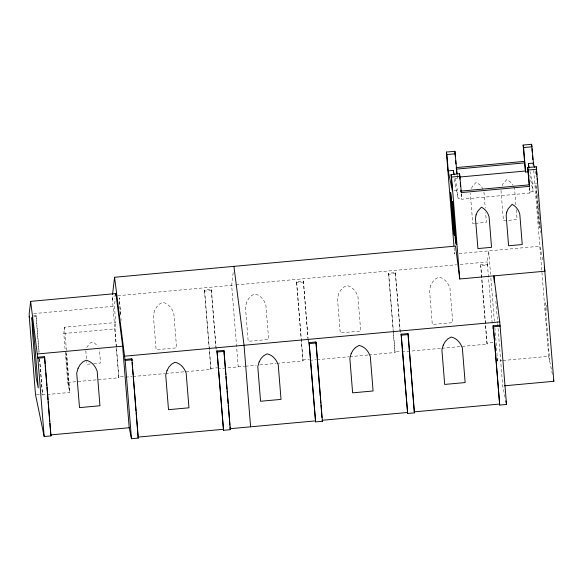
<?xml version="1.0" encoding="UTF-8"?>
<svg xmlns="http://www.w3.org/2000/svg" width="583" height="583" viewBox="0 0 583 583"><rect width="100%" height="100%" fill="white"/><g stroke="black" fill="none" stroke-linecap="round" stroke-linejoin="round"><path stroke-width="0.44" stroke-dasharray="2.92 2.19" d="M537.766 193.884L537.817 196.551M39.498 358.844L42.53 394.939L69.807 392.446L67.745 382.455L63.809 333.52L64.56 327.201L115.704 322.53L114.392 306.213L115.142 299.895M116.411 346.972L114.953 328.848L115.704 322.53M233.164 272.684L231.662 285.32L238.221 366.875M454.806 252.257L454.594 254.006L454.011 246.791M487.636 265.214L487.432 264.216L480.611 264.842L480.822 265.841L487.636 265.214L487.373 261.956L488.692 250.894L490.58 274.36M471.479 188.549L472.347 186.502L476.296 182.195L480.873 185.722L482.841 188.826M502.167 185.751L503.034 183.696L506.977 179.396L511.553 182.916L513.127 185.401M86.685 347.534L89.68 343.423L91.976 342.119L94.453 342.986L98.053 346.491M454.055 190.699L457.466 190.393L458.121 198.548L461.525 198.235L461.736 199.233L529.925 193.002L529.488 187.566M529.962 171.373L532.468 183.536L536.732 183.149M529.357 187.471L529.721 192.004L533.132 191.69L532.468 183.536M474.46 223.442L472.755 223.595L470.313 193.257M475.313 223.362L486.397 222.349L485.603 212.533M459.083 253.598L539.836 246.223L542.962 261.381M116.848 295.814L112.322 296.23L112.585 299.487L115.142 299.254M117.751 295.734L235.284 284.992M236.195 284.905L456.547 264.769M460.169 264.442L487.373 261.956M116.294 347.082L112.381 298.489L114.938 298.256M165.608 373.506L210.944 369.367L204.436 290.079L211.257 289.452L211.469 290.451L216.315 350.747M276.91 363.34L303 360.957L296.499 281.662L303.32 281.042L303.524 282.041L308.013 337.834M393.263 331.749L388.555 273.252L395.376 272.633L400.361 333.024M204.436 290.079L204.648 291.077L211.469 290.451M296.499 281.662L296.703 282.66L303.524 282.041M388.555 273.252L388.759 274.25L395.58 273.631M33.683 313.588L114.392 306.213M33.471 315.877L36.022 315.643L36.233 316.642L39.127 352.642M33.676 316.875L36.233 316.642M63.809 333.52L114.953 328.848M90.299 363.96L86.889 364.273L86.67 361.555M93.71 363.646L100.524 363.027L99.431 349.436M116.367 347.985L118.684 376.778L125.498 376.159M210.74 368.369L217.561 367.742M302.796 359.959L309.617 359.332M393.336 332.645L394.851 351.542L401.672 350.922M480.611 264.842L486.914 343.132L493.728 342.505M67.745 382.455L118.888 377.777L116.483 347.876M125.709 377.157L132.057 376.574M132.96 376.494L164.697 373.594M217.765 368.74L244.517 366.299M245.421 366.219L256.214 365.228M259.814 364.9L276.014 363.42M309.821 360.33L316.168 359.755M317.079 359.667L348.816 356.767M349.72 356.687L367.858 355.025M368.762 354.945L395.063 352.54L393.321 330.947M401.876 351.921L440.872 348.357M441.776 348.27L487.118 344.13L480.822 265.841M36.357 394.48L42.326 393.933M497 358.348L497.547 360.986L502.036 360.578M502.932 360.498L548.69 356.315L552.451 374.534M513.805 186.822L514.636 189.205L516.006 206.163M535.077 170.906L536.331 176.984M529.721 175.184L533.132 191.69M529.721 192.004L529.925 193.002M505.067 397.409L502.706 385.968L497.984 327.311M457.196 177.254L457.4 178.252L453.989 178.566L458.121 198.548M454.951 178.23L457.466 190.393M486.914 343.132L487.118 344.13M394.851 351.542L395.063 352.54M112.381 298.489L112.585 299.487M118.684 376.778L118.888 377.777M546.752 308.269L547.269 312.575M538.554 206.783L538.036 200.064M538.619 207.679L539.268 215.71M539.341 216.599L539.989 224.63M540.055 225.526L540.63 232.661M549.725 361.314L545.819 311.767L545.608 302.745A30.148 1.057 84.8 0 1 546.621 307.379M533.736 170.44L548.69 356.315M516.29 209.734L517.077 219.543L503.442 220.789L501.001 190.452M495.375 294.823L495.521 296.623M495.885 301.141L497.627 322.793M497.7 323.696L497.911 326.407M483.956 192.011L485.245 208.073M490.871 277.967L494.355 321.284M494.865 327.602L497.547 360.986M487.432 264.216L492.358 325.409M492.431 326.312L492.642 329.009M461.299 193.796L461.736 199.233M461.16 193.702L461.525 198.235M457.108 174.63L457.327 177.349M395.376 272.633L400.222 332.922M388.759 274.25L393.248 330.044M308.086 338.73L308.305 341.434M303.32 281.042L308.021 339.532M308.094 340.436L308.239 342.236M296.703 282.66L301.192 338.461M301.265 339.357L303 360.957M211.257 289.452L216.329 352.445M204.648 291.077L210.944 369.367M120.71 315.06L119.202 297.869L120.579 314.966M121.002 318.661L121.147 320.461M85.796 350.682L86.597 360.651M64.56 327.201L69.807 392.446M69.392 390.442L66.768 357.824L65.945 353.83L68.568 386.449M39.637 358.939L42.53 394.939M36.022 315.643L38.995 352.54M535.908 184.891L538.772 223.668L539.603 227.669L535.908 184.891M154.684 310.426L153.344 315.155L156.127 349.727L176.583 347.862L173.807 313.282C172.007 308.159 168.166 303.415 162.621 302.307L159.166 304.268L156.638 306.964L154.684 310.426M246.74 302.016L245.407 306.738L248.183 341.317L268.646 339.452L265.863 304.873C264.063 299.749 260.229 295.005 254.676 293.898L251.229 295.858L248.693 298.554L246.74 302.016M338.803 293.606L337.462 298.328L340.246 332.908L360.702 331.035L357.918 296.456C356.118 291.332 352.285 286.588 346.732 285.488L343.285 287.441L340.756 290.137L338.803 293.606M430.859 285.189L429.518 289.911L432.302 324.491L452.758 322.625L449.974 288.046C448.181 282.923 444.341 278.178 438.788 277.071L435.341 279.031L432.812 281.727L430.859 285.189"/><path stroke-width="0.87" d="M30.651 301.367L29.15 314.004L29.412 317.269L29.208 316.27L35.505 394.56L44.17 436.521L50.991 435.895L44.694 357.605L44.483 356.607L37.662 357.233L30.651 301.367L115.893 293.577L122.641 346.178L129.2 427.733L131.474 438.722L138.295 438.095L131.991 359.806L131.787 358.807L124.966 359.434L114.581 277.268L455.534 246.106L459.754 278.987L544.988 271.197L544.252 267.626M112.541 294.422L114.581 277.268M115.674 295.384L115.893 293.577M453.938 245.888L446.396 152.068L454.915 151.288L457.036 173.719M528.147 171.788L525.589 172.021L525.385 171.023L523.111 145.058L531.63 144.278L533.46 163.087L534.356 167.43M446.396 152.068L446.906 154.568L455.432 153.788M523.111 145.058L523.621 147.557L532.148 146.778M524.423 161.367L456.227 167.598L456.904 173.632M456.54 169.099L524.729 162.868M446.906 154.568L448.218 170.877L453.334 170.411L454.23 174.754M528.635 167.183L528.344 163.553L533.46 163.087M448.218 170.877L452.35 190.86L451.038 174.55L459.557 173.77L461.386 192.579L529.575 186.341L527.753 167.54L536.273 166.76L553.85 381.289L504.499 385.8M451.038 174.55L451.548 177.043L460.074 176.263M528.264 170.032L536.79 169.252M459.885 177.006L525.385 171.023M37.399 353.968L122.641 346.178M37.662 357.233L37.873 358.232L44.694 357.605M124.704 356.169L499.755 321.896L506.525 404.449L499.704 405.068L493.196 325.78L500.017 325.161M217.022 351.017L223.843 350.398L224.054 351.396L230.351 429.686L223.529 430.305L217.022 351.017L223.529 430.305M309.085 342.607L315.906 341.981L316.11 342.979L322.406 421.276L315.585 421.895L309.085 342.607L315.585 421.895M401.14 334.197L407.962 333.571L408.166 334.569L414.469 412.859L407.648 413.485L401.14 334.197L407.648 413.485M124.966 359.434L125.177 360.432L131.991 359.806M217.233 352.015L224.054 351.396M309.289 343.606L316.11 342.979M401.344 335.196L408.166 334.569M493.196 325.78L493.407 326.779L500.221 326.159M49.839 423.2L50.787 434.896L129.2 427.733M136.131 412.8L138.084 437.097L223.325 429.307M230.001 426.887L230.147 428.687L315.381 420.897M407.437 412.487L322.202 420.277L322.406 421.276M410.709 367.764L414.258 411.86L499.5 404.07M528.344 163.553L529.24 167.897M529.575 186.341L529.269 184.847L461.08 191.078L461.386 192.579M553.507 379.628L553.85 381.289M505.796 400.929L506.525 404.449M414.258 411.86L414.469 412.859M230.147 428.687L230.351 429.686M138.084 437.097L138.295 438.095M50.787 434.896L50.991 435.895M499.755 321.896L493.852 275.868L494.355 282.187M233.914 266.358L244.037 345.267L250.603 426.814M536.273 166.76L536.418 168.567M536.637 171.285L536.928 174.915M537.22 178.536L537.511 182.166M531.63 144.278L531.776 146.085M531.995 148.789L532.286 152.396M532.578 156.004L532.869 159.618M533.154 163.225L533.299 165.025M527.753 167.54L529.138 184.753M523.621 147.557L525.589 172.021M493.407 326.779L499.704 405.068M459.557 173.77L459.994 179.207M460.286 182.829L460.577 186.451M460.869 190.08L461.015 191.894M454.915 151.288L455.352 156.725M455.644 160.354L455.935 163.976M453.334 170.411L453.552 173.129M451.548 177.043L459.754 278.987M407.962 333.571L410.57 365.964M315.906 341.981L320.249 395.974M320.395 397.774L320.825 403.174M320.971 404.974L321.408 410.374M321.546 412.174L321.984 417.574M223.843 350.398L225.22 367.494M225.366 369.294L225.796 374.694M225.942 376.494L226.379 381.894M226.525 383.694L226.955 389.094M227.1 390.894L227.538 396.287M227.683 398.087L228.113 403.487M228.259 405.287L229.272 417.887M229.418 419.687L229.855 425.087M131.787 358.807L131.933 360.607M132.079 362.407L132.509 367.807M132.654 369.607L133.092 375.007M133.237 376.807L134.25 389.408M134.396 391.208L135.985 411M125.177 360.432L131.474 438.722M44.483 356.607L45.066 363.807M45.212 365.607L45.642 371.007M45.787 372.807L46.8 385.407M46.946 387.199L47.959 399.8M48.105 401.6L48.542 407M48.68 408.8L49.701 421.4M37.873 358.232L44.17 436.521M450.666 192.681L453.538 231.458L454.361 235.459L450.666 192.681M452.525 201.674L455.396 240.451L456.219 244.445L452.525 201.674M31.963 317.677L32.553 332.361L36.182 377.922L38.245 387.914L34.492 341.725L31.963 317.677M476.063 214.894L475.473 218.231L477.914 248.569L491.549 247.323L489.108 216.985C488.051 212.831 485.369 209.057 481.449 207.176L477.506 211.476L476.063 214.894M506.751 212.088L506.161 215.433L508.602 245.771L522.237 244.525L519.796 214.187C518.739 210.033 516.057 206.251 512.136 204.371L508.194 208.67L506.751 212.088M78.056 368.325L76.716 373.047L79.499 407.626L99.955 405.761L97.179 371.182C95.379 366.058 91.538 361.314 85.993 360.207L82.538 362.167L80.009 364.863L78.056 368.325M167.066 370.373L165.725 375.095L168.509 409.674L188.965 407.801L186.181 373.222C184.388 368.106 180.548 363.355 174.995 362.254L171.548 364.215L169.019 366.904L167.066 370.373M259.122 361.963L257.781 366.685L260.565 401.257L281.021 399.391L278.244 364.812C276.444 359.689 272.604 354.945 267.058 353.837L263.603 355.798L261.075 358.494L259.122 361.963M351.177 353.546L349.844 358.268L352.62 392.847L373.084 390.982L370.3 356.402C368.5 351.279 364.666 346.535 359.113 345.428L355.666 347.388L353.13 350.084L351.177 353.546M443.24 345.136L441.899 349.858L444.683 384.437L465.139 382.565L462.355 347.985C460.555 342.862 456.722 338.118 451.169 337.018L447.722 338.971L445.193 341.667L443.24 345.136"/></g></svg>
